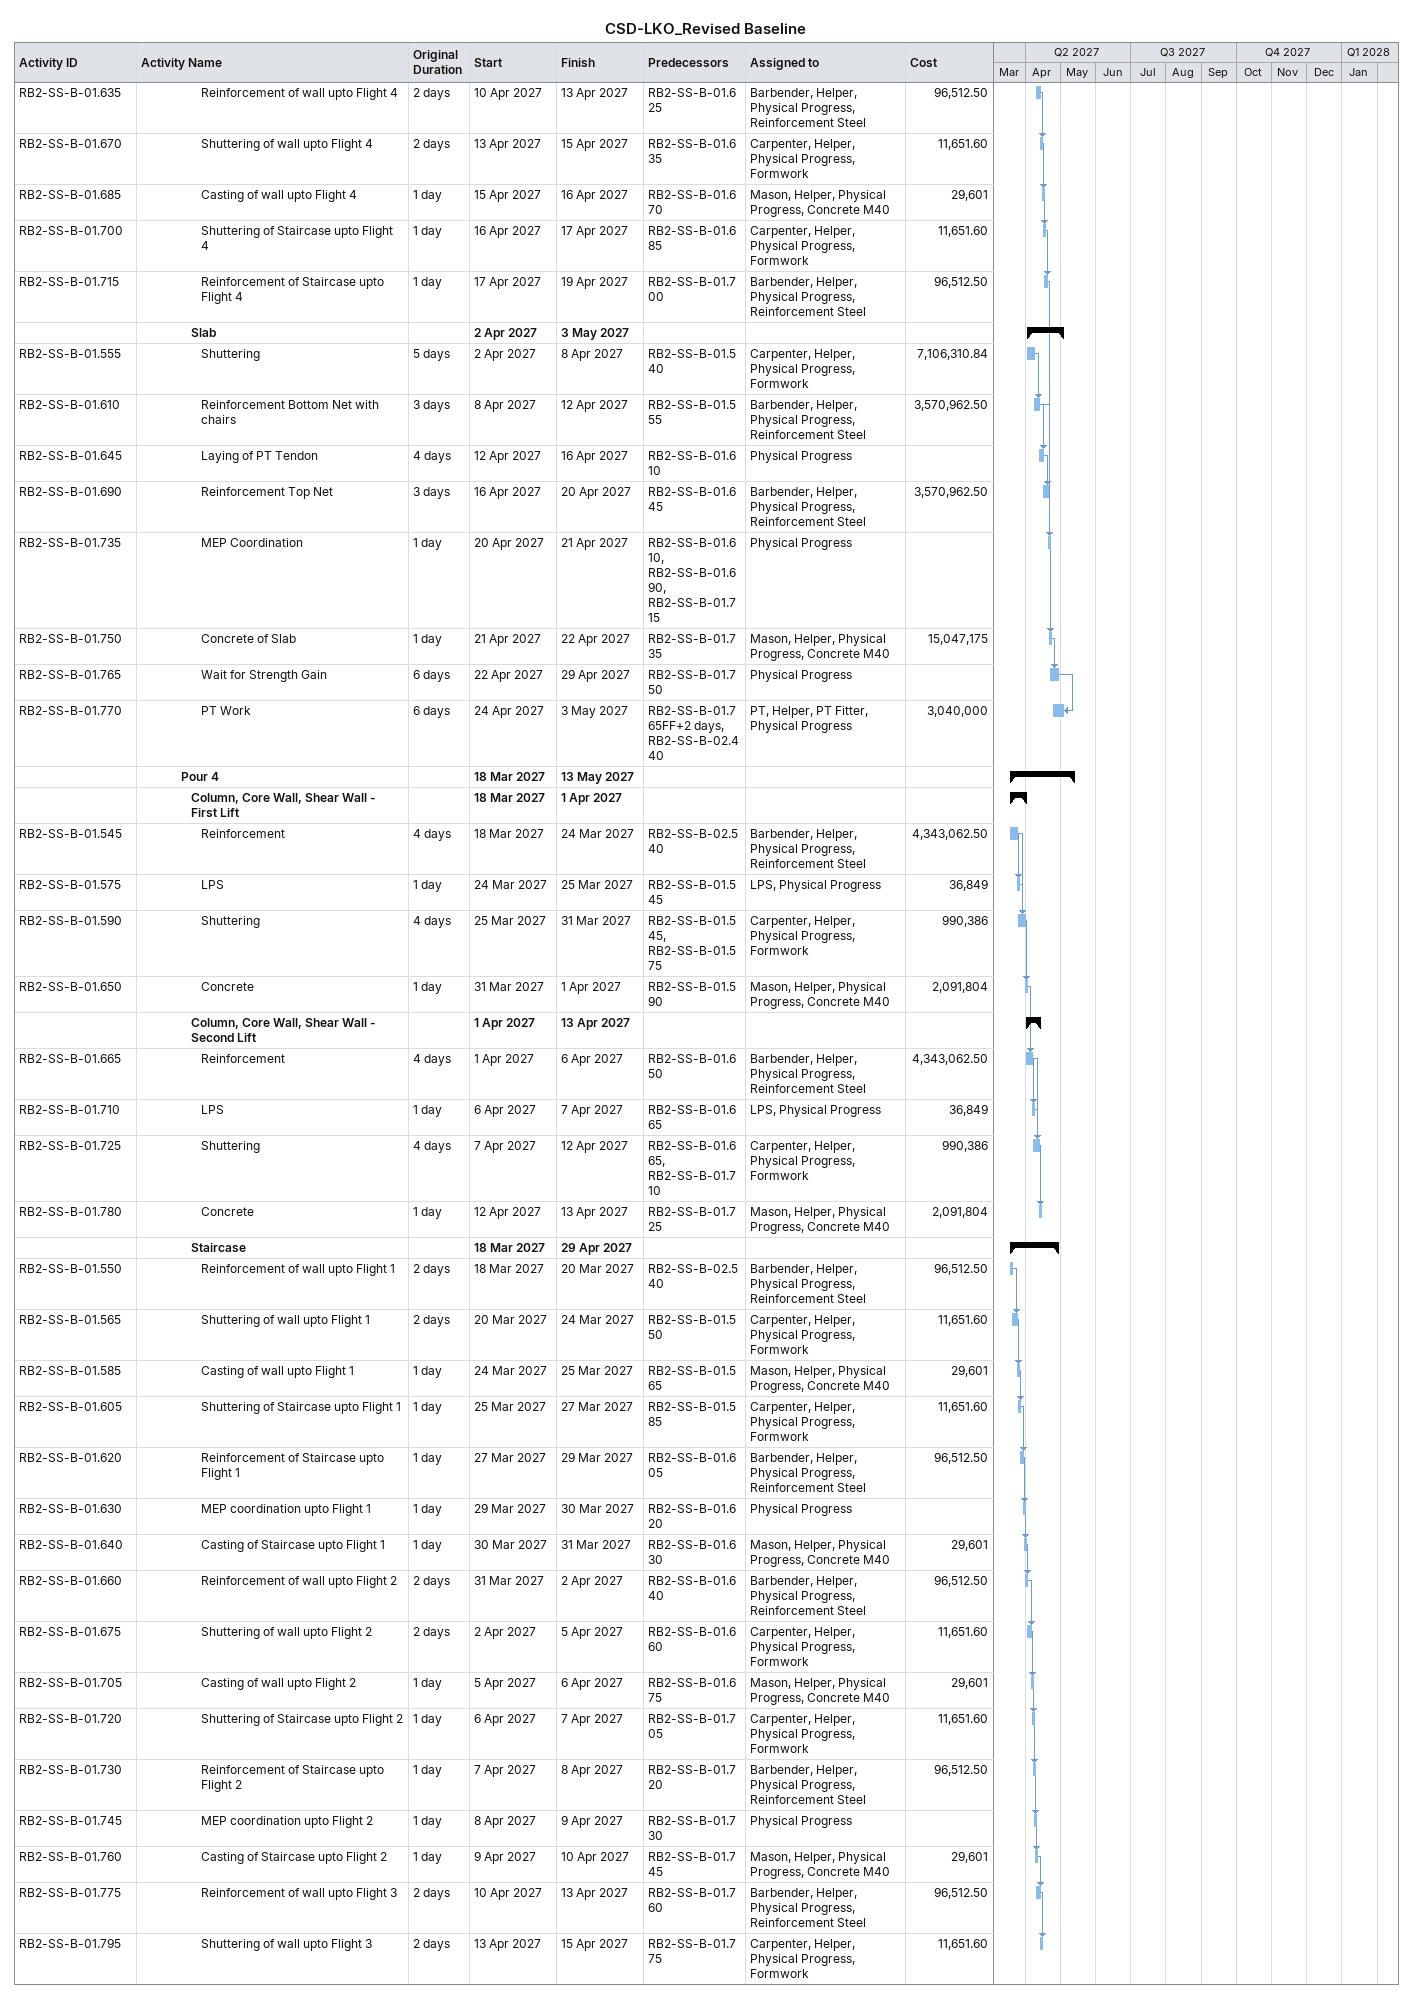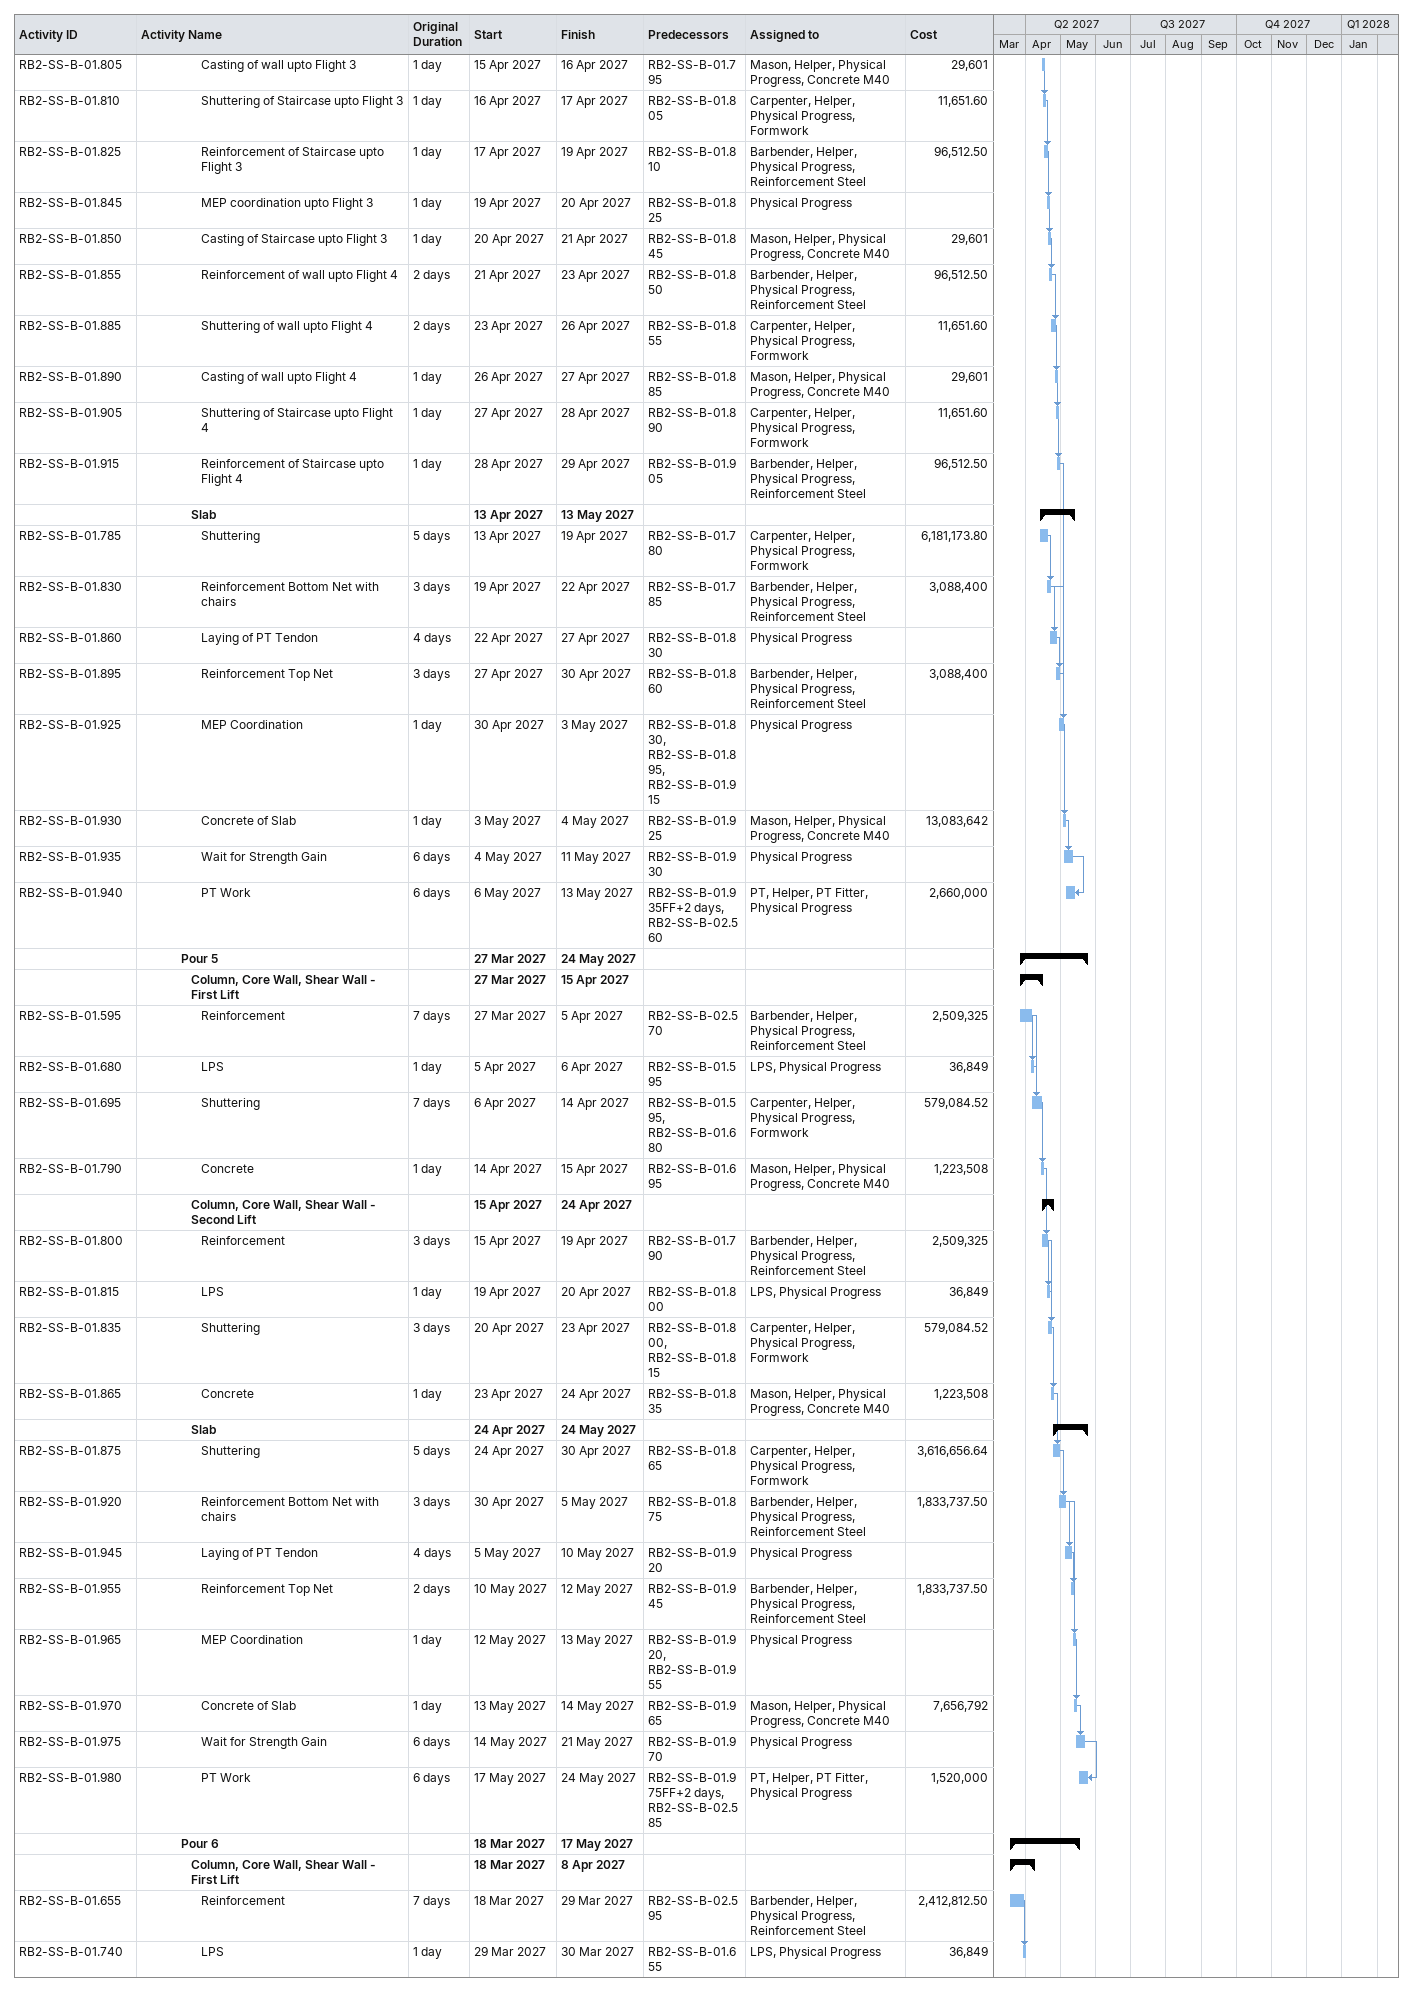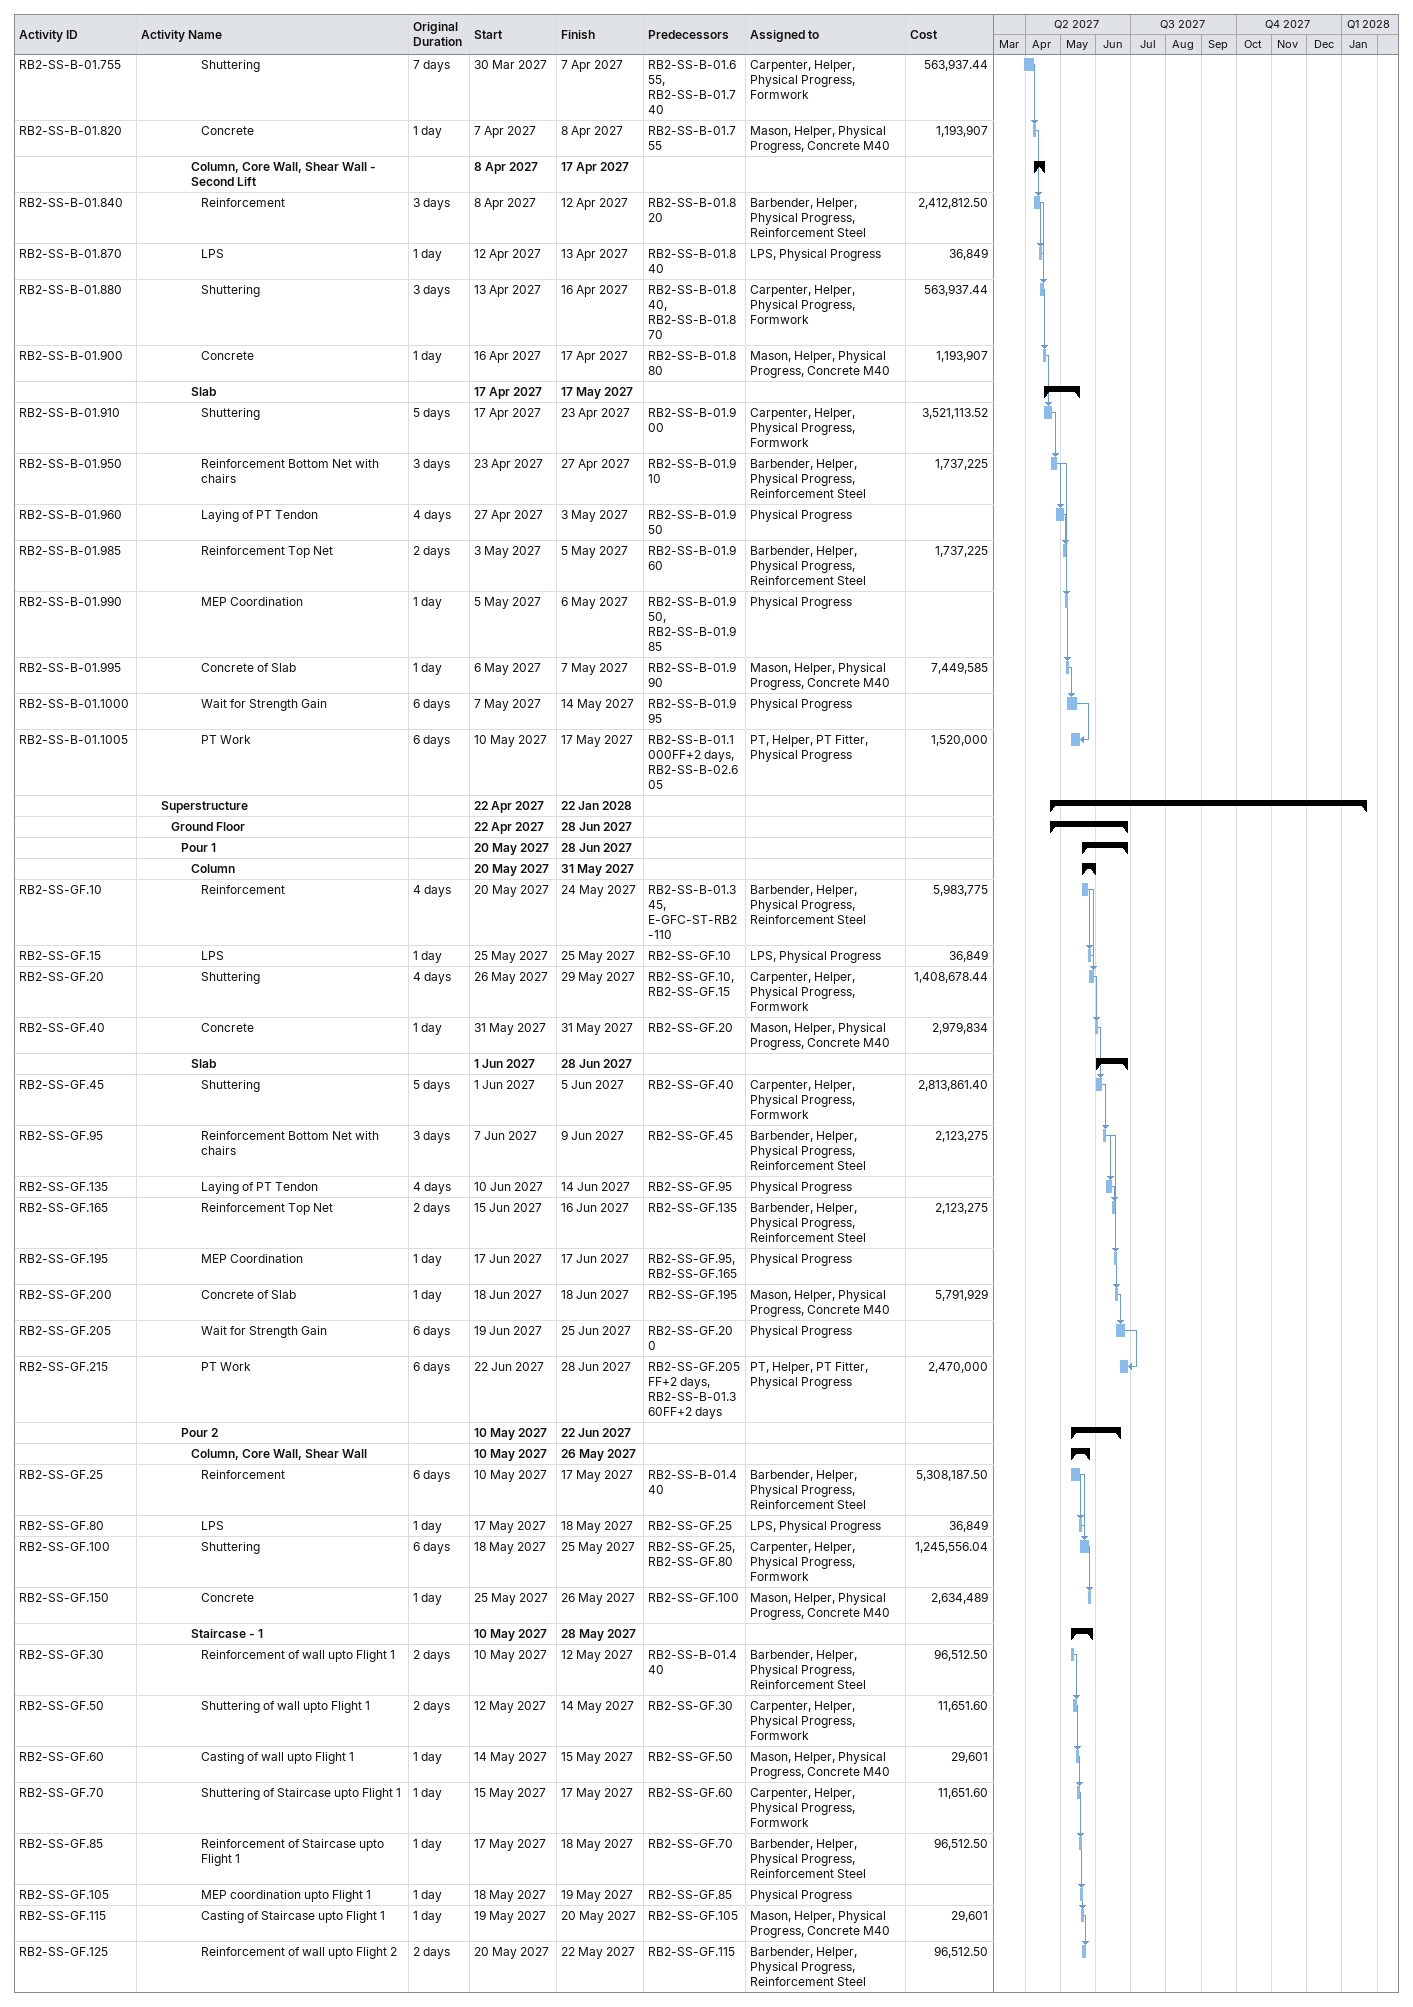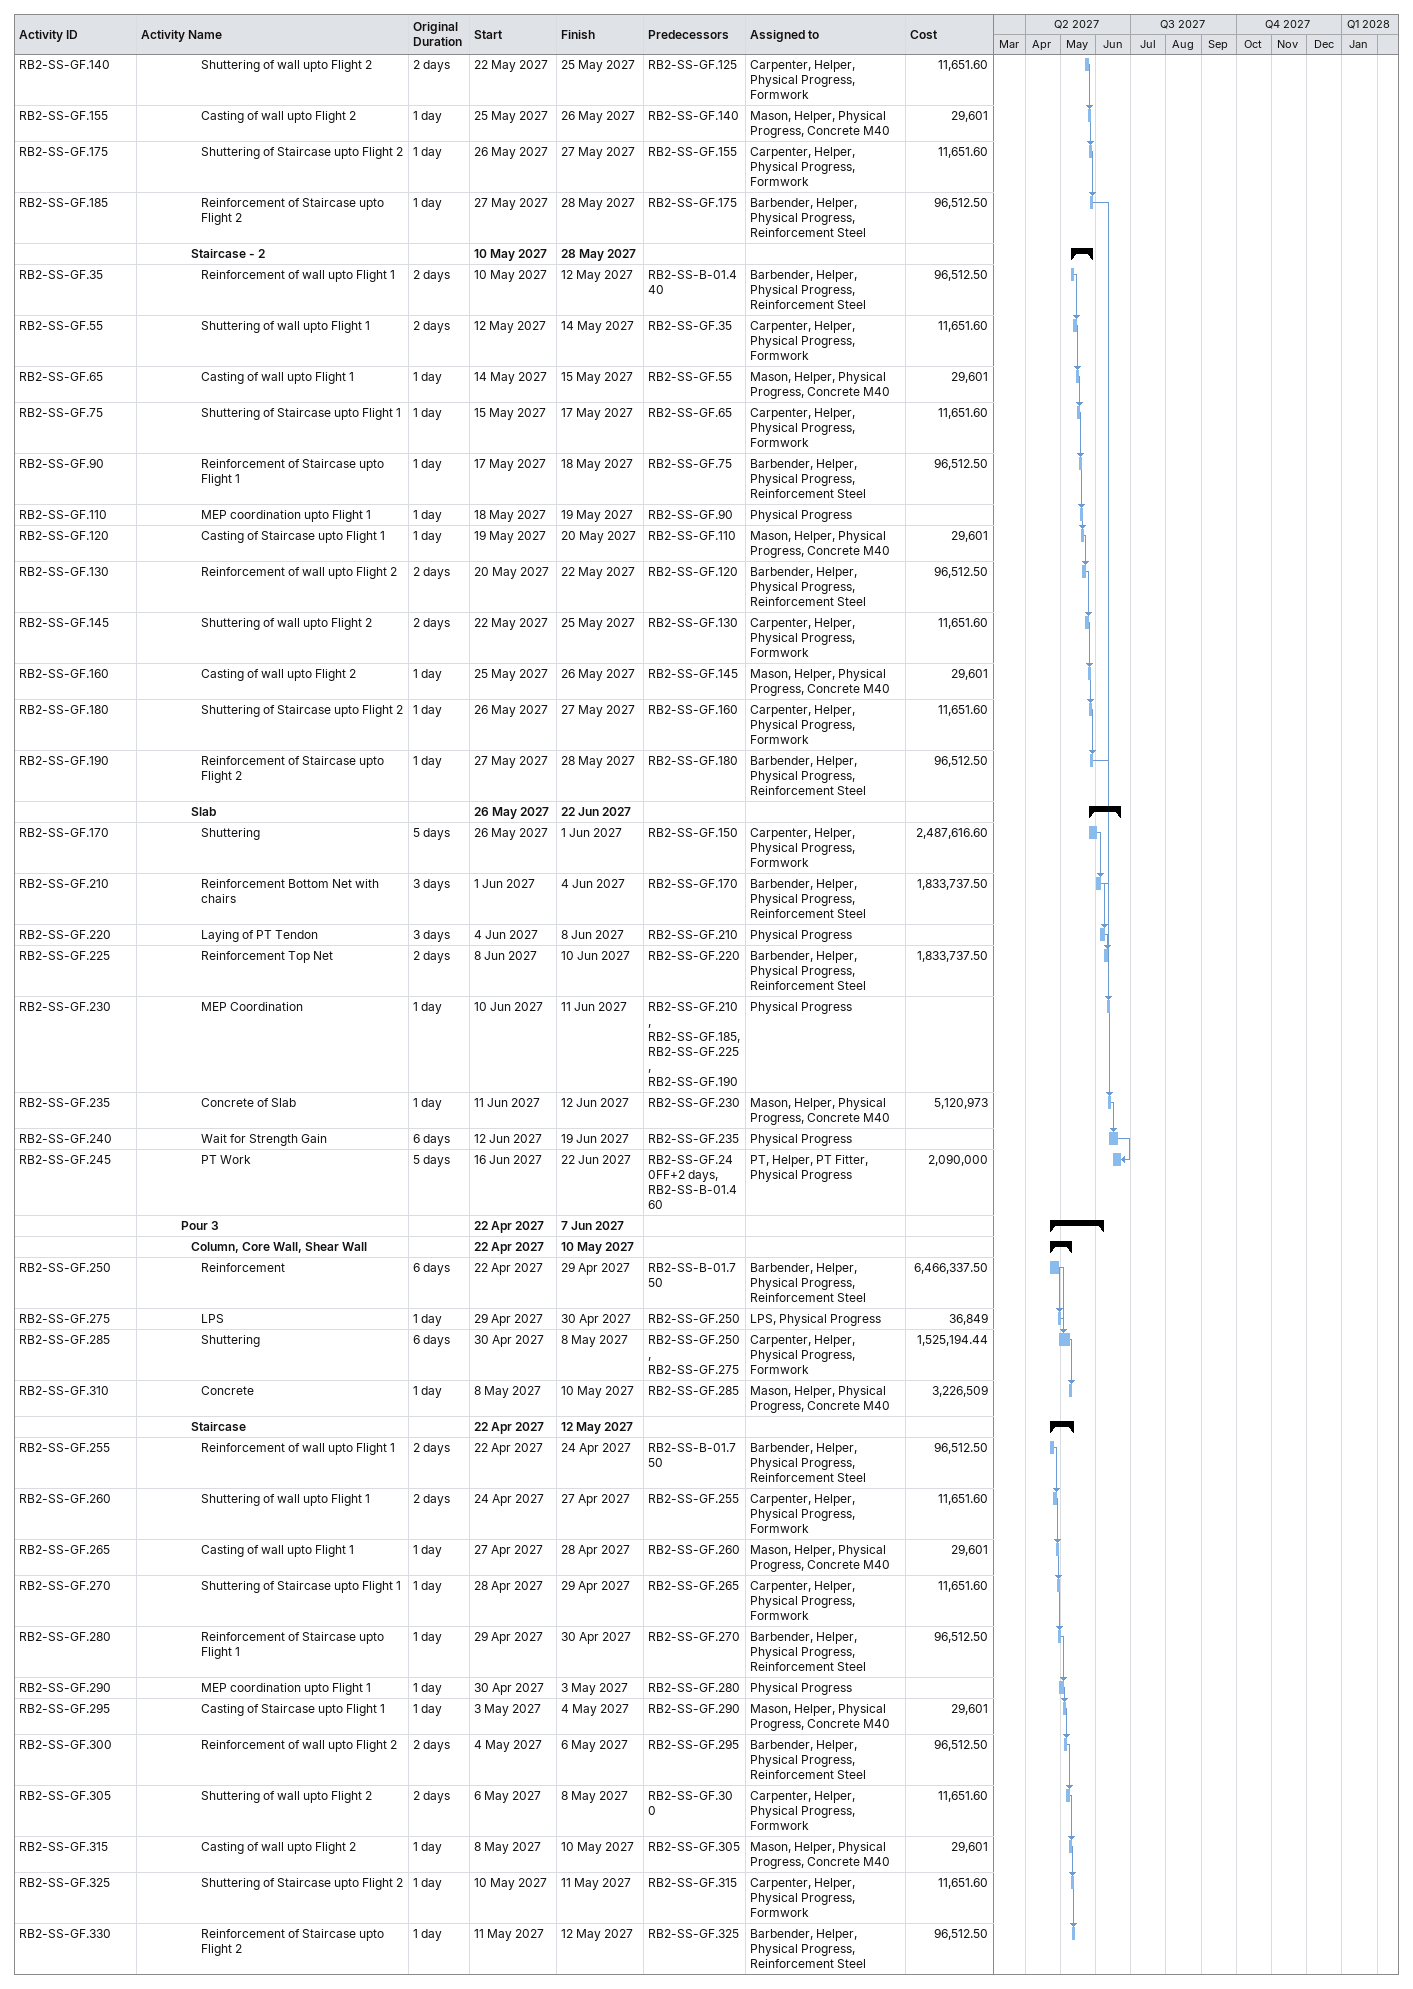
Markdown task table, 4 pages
CSD-LKO_Revised Baseline

| ID | Level | Task | Original duration | Start | Finish | Predecessors | Resources | Cost |
|---|---|---|---|---|---|---|---|---|
| RB2-SS-B-01.635 | 7 | Reinforcement of wall upto Flight 4 | 2d | 2027-04-10 | 2027-04-13 | RB2-SS-B-01.625 | Barbender, Helper, Physical Progress, Reinforcement Steel | 96512.50 |
| RB2-SS-B-01.670 | 7 | Shuttering of wall upto Flight 4 | 2d | 2027-04-13 | 2027-04-15 | RB2-SS-B-01.635 | Carpenter, Helper, Physical Progress, Formwork | 11651.60 |
| RB2-SS-B-01.685 | 7 | Casting of wall upto Flight 4 | 1d | 2027-04-15 | 2027-04-16 | RB2-SS-B-01.670 | Mason, Helper, Physical Progress, Concrete M40 | 29601 |
| RB2-SS-B-01.700 | 7 | Shuttering of Staircase upto Flight 4 | 1d | 2027-04-16 | 2027-04-17 | RB2-SS-B-01.685 | Carpenter, Helper, Physical Progress, Formwork | 11651.60 |
| RB2-SS-B-01.715 | 7 | Reinforcement of Staircase upto Flight 4 | 1d | 2027-04-17 | 2027-04-19 | RB2-SS-B-01.700 | Barbender, Helper, Physical Progress, Reinforcement Steel | 96512.50 |
|  | 6 | **Slab** |  | 2027-04-02 | 2027-05-03 |  |  |  |
| RB2-SS-B-01.555 | 7 | Shuttering | 5d | 2027-04-02 | 2027-04-08 | RB2-SS-B-01.540 | Carpenter, Helper, Physical Progress, Formwork | 7106310.84 |
| RB2-SS-B-01.610 | 7 | Reinforcement Bottom Net with chairs | 3d | 2027-04-08 | 2027-04-12 | RB2-SS-B-01.555 | Barbender, Helper, Physical Progress, Reinforcement Steel | 3570962.50 |
| RB2-SS-B-01.645 | 7 | Laying of PT Tendon | 4d | 2027-04-12 | 2027-04-16 | RB2-SS-B-01.610 | Physical Progress |  |
| RB2-SS-B-01.690 | 7 | Reinforcement Top Net | 3d | 2027-04-16 | 2027-04-20 | RB2-SS-B-01.645 | Barbender, Helper, Physical Progress, Reinforcement Steel | 3570962.50 |
| RB2-SS-B-01.735 | 7 | MEP Coordination | 1d | 2027-04-20 | 2027-04-21 | RB2-SS-B-01.610, RB2-SS-B-01.690, RB2-SS-B-01.715 | Physical Progress |  |
| RB2-SS-B-01.750 | 7 | Concrete of Slab | 1d | 2027-04-21 | 2027-04-22 | RB2-SS-B-01.735 | Mason, Helper, Physical Progress, Concrete M40 | 15047175 |
| RB2-SS-B-01.765 | 7 | Wait for Strength Gain | 6d | 2027-04-22 | 2027-04-29 | RB2-SS-B-01.750 | Physical Progress |  |
| RB2-SS-B-01.770 | 7 | PT Work | 6d | 2027-04-24 | 2027-05-03 | RB2-SS-B-01.765FF+2d, RB2-SS-B-02.440 | PT, Helper, PT Fitter, Physical Progress | 3040000 |
|  | 5 | **Pour 4** |  | 2027-03-18 | 2027-05-13 |  |  |  |
|  | 6 | **Column, Core Wall, Shear Wall - First Lift** |  | 2027-03-18 | 2027-04-01 |  |  |  |
| RB2-SS-B-01.545 | 7 | Reinforcement | 4d | 2027-03-18 | 2027-03-24 | RB2-SS-B-02.540 | Barbender, Helper, Physical Progress, Reinforcement Steel | 4343062.50 |
| RB2-SS-B-01.575 | 7 | LPS | 1d | 2027-03-24 | 2027-03-25 | RB2-SS-B-01.545 | LPS, Physical Progress | 36849 |
| RB2-SS-B-01.590 | 7 | Shuttering | 4d | 2027-03-25 | 2027-03-31 | RB2-SS-B-01.545, RB2-SS-B-01.575 | Carpenter, Helper, Physical Progress, Formwork | 990386 |
| RB2-SS-B-01.650 | 7 | Concrete | 1d | 2027-03-31 | 2027-04-01 | RB2-SS-B-01.590 | Mason, Helper, Physical Progress, Concrete M40 | 2091804 |
|  | 6 | **Column, Core Wall, Shear Wall - Second Lift** |  | 2027-04-01 | 2027-04-13 |  |  |  |
| RB2-SS-B-01.665 | 7 | Reinforcement | 4d | 2027-04-01 | 2027-04-06 | RB2-SS-B-01.650 | Barbender, Helper, Physical Progress, Reinforcement Steel | 4343062.50 |
| RB2-SS-B-01.710 | 7 | LPS | 1d | 2027-04-06 | 2027-04-07 | RB2-SS-B-01.665 | LPS, Physical Progress | 36849 |
| RB2-SS-B-01.725 | 7 | Shuttering | 4d | 2027-04-07 | 2027-04-12 | RB2-SS-B-01.665, RB2-SS-B-01.710 | Carpenter, Helper, Physical Progress, Formwork | 990386 |
| RB2-SS-B-01.780 | 7 | Concrete | 1d | 2027-04-12 | 2027-04-13 | RB2-SS-B-01.725 | Mason, Helper, Physical Progress, Concrete M40 | 2091804 |
|  | 6 | **Staircase** |  | 2027-03-18 | 2027-04-29 |  |  |  |
| RB2-SS-B-01.550 | 7 | Reinforcement of wall upto Flight 1 | 2d | 2027-03-18 | 2027-03-20 | RB2-SS-B-02.540 | Barbender, Helper, Physical Progress, Reinforcement Steel | 96512.50 |
| RB2-SS-B-01.565 | 7 | Shuttering of wall upto Flight 1 | 2d | 2027-03-20 | 2027-03-24 | RB2-SS-B-01.550 | Carpenter, Helper, Physical Progress, Formwork | 11651.60 |
| RB2-SS-B-01.585 | 7 | Casting of wall upto Flight 1 | 1d | 2027-03-24 | 2027-03-25 | RB2-SS-B-01.565 | Mason, Helper, Physical Progress, Concrete M40 | 29601 |
| RB2-SS-B-01.605 | 7 | Shuttering of Staircase upto Flight 1 | 1d | 2027-03-25 | 2027-03-27 | RB2-SS-B-01.585 | Carpenter, Helper, Physical Progress, Formwork | 11651.60 |
| RB2-SS-B-01.620 | 7 | Reinforcement of Staircase upto Flight 1 | 1d | 2027-03-27 | 2027-03-29 | RB2-SS-B-01.605 | Barbender, Helper, Physical Progress, Reinforcement Steel | 96512.50 |
| RB2-SS-B-01.630 | 7 | MEP coordination upto Flight 1 | 1d | 2027-03-29 | 2027-03-30 | RB2-SS-B-01.620 | Physical Progress |  |
| RB2-SS-B-01.640 | 7 | Casting of Staircase upto Flight 1 | 1d | 2027-03-30 | 2027-03-31 | RB2-SS-B-01.630 | Mason, Helper, Physical Progress, Concrete M40 | 29601 |
| RB2-SS-B-01.660 | 7 | Reinforcement of wall upto Flight 2 | 2d | 2027-03-31 | 2027-04-02 | RB2-SS-B-01.640 | Barbender, Helper, Physical Progress, Reinforcement Steel | 96512.50 |
| RB2-SS-B-01.675 | 7 | Shuttering of wall upto Flight 2 | 2d | 2027-04-02 | 2027-04-05 | RB2-SS-B-01.660 | Carpenter, Helper, Physical Progress, Formwork | 11651.60 |
| RB2-SS-B-01.705 | 7 | Casting of wall upto Flight 2 | 1d | 2027-04-05 | 2027-04-06 | RB2-SS-B-01.675 | Mason, Helper, Physical Progress, Concrete M40 | 29601 |
| RB2-SS-B-01.720 | 7 | Shuttering of Staircase upto Flight 2 | 1d | 2027-04-06 | 2027-04-07 | RB2-SS-B-01.705 | Carpenter, Helper, Physical Progress, Formwork | 11651.60 |
| RB2-SS-B-01.730 | 7 | Reinforcement of Staircase upto Flight 2 | 1d | 2027-04-07 | 2027-04-08 | RB2-SS-B-01.720 | Barbender, Helper, Physical Progress, Reinforcement Steel | 96512.50 |
| RB2-SS-B-01.745 | 7 | MEP coordination upto Flight 2 | 1d | 2027-04-08 | 2027-04-09 | RB2-SS-B-01.730 | Physical Progress |  |
| RB2-SS-B-01.760 | 7 | Casting of Staircase upto Flight 2 | 1d | 2027-04-09 | 2027-04-10 | RB2-SS-B-01.745 | Mason, Helper, Physical Progress, Concrete M40 | 29601 |
| RB2-SS-B-01.775 | 7 | Reinforcement of wall upto Flight 3 | 2d | 2027-04-10 | 2027-04-13 | RB2-SS-B-01.760 | Barbender, Helper, Physical Progress, Reinforcement Steel | 96512.50 |
| RB2-SS-B-01.795 | 7 | Shuttering of wall upto Flight 3 | 2d | 2027-04-13 | 2027-04-15 | RB2-SS-B-01.775 | Carpenter, Helper, Physical Progress, Formwork | 11651.60 |
| RB2-SS-B-01.805 | 7 | Casting of wall upto Flight 3 | 1d | 2027-04-15 | 2027-04-16 | RB2-SS-B-01.795 | Mason, Helper, Physical Progress, Concrete M40 | 29601 |
| RB2-SS-B-01.810 | 7 | Shuttering of Staircase upto Flight 3 | 1d | 2027-04-16 | 2027-04-17 | RB2-SS-B-01.805 | Carpenter, Helper, Physical Progress, Formwork | 11651.60 |
| RB2-SS-B-01.825 | 7 | Reinforcement of Staircase upto Flight 3 | 1d | 2027-04-17 | 2027-04-19 | RB2-SS-B-01.810 | Barbender, Helper, Physical Progress, Reinforcement Steel | 96512.50 |
| RB2-SS-B-01.845 | 7 | MEP coordination upto Flight 3 | 1d | 2027-04-19 | 2027-04-20 | RB2-SS-B-01.825 | Physical Progress |  |
| RB2-SS-B-01.850 | 7 | Casting of Staircase upto Flight 3 | 1d | 2027-04-20 | 2027-04-21 | RB2-SS-B-01.845 | Mason, Helper, Physical Progress, Concrete M40 | 29601 |
| RB2-SS-B-01.855 | 7 | Reinforcement of wall upto Flight 4 | 2d | 2027-04-21 | 2027-04-23 | RB2-SS-B-01.850 | Barbender, Helper, Physical Progress, Reinforcement Steel | 96512.50 |
| RB2-SS-B-01.885 | 7 | Shuttering of wall upto Flight 4 | 2d | 2027-04-23 | 2027-04-26 | RB2-SS-B-01.855 | Carpenter, Helper, Physical Progress, Formwork | 11651.60 |
| RB2-SS-B-01.890 | 7 | Casting of wall upto Flight 4 | 1d | 2027-04-26 | 2027-04-27 | RB2-SS-B-01.885 | Mason, Helper, Physical Progress, Concrete M40 | 29601 |
| RB2-SS-B-01.905 | 7 | Shuttering of Staircase upto Flight 4 | 1d | 2027-04-27 | 2027-04-28 | RB2-SS-B-01.890 | Carpenter, Helper, Physical Progress, Formwork | 11651.60 |
| RB2-SS-B-01.915 | 7 | Reinforcement of Staircase upto Flight 4 | 1d | 2027-04-28 | 2027-04-29 | RB2-SS-B-01.905 | Barbender, Helper, Physical Progress, Reinforcement Steel | 96512.50 |
|  | 6 | **Slab** |  | 2027-04-13 | 2027-05-13 |  |  |  |
| RB2-SS-B-01.785 | 7 | Shuttering | 5d | 2027-04-13 | 2027-04-19 | RB2-SS-B-01.780 | Carpenter, Helper, Physical Progress, Formwork | 6181173.80 |
| RB2-SS-B-01.830 | 7 | Reinforcement Bottom Net with chairs | 3d | 2027-04-19 | 2027-04-22 | RB2-SS-B-01.785 | Barbender, Helper, Physical Progress, Reinforcement Steel | 3088400 |
| RB2-SS-B-01.860 | 7 | Laying of PT Tendon | 4d | 2027-04-22 | 2027-04-27 | RB2-SS-B-01.830 | Physical Progress |  |
| RB2-SS-B-01.895 | 7 | Reinforcement Top Net | 3d | 2027-04-27 | 2027-04-30 | RB2-SS-B-01.860 | Barbender, Helper, Physical Progress, Reinforcement Steel | 3088400 |
| RB2-SS-B-01.925 | 7 | MEP Coordination | 1d | 2027-04-30 | 2027-05-03 | RB2-SS-B-01.830, RB2-SS-B-01.895, RB2-SS-B-01.915 | Physical Progress |  |
| RB2-SS-B-01.930 | 7 | Concrete of Slab | 1d | 2027-05-03 | 2027-05-04 | RB2-SS-B-01.925 | Mason, Helper, Physical Progress, Concrete M40 | 13083642 |
| RB2-SS-B-01.935 | 7 | Wait for Strength Gain | 6d | 2027-05-04 | 2027-05-11 | RB2-SS-B-01.930 | Physical Progress |  |
| RB2-SS-B-01.940 | 7 | PT Work | 6d | 2027-05-06 | 2027-05-13 | RB2-SS-B-01.935FF+2d, RB2-SS-B-02.560 | PT, Helper, PT Fitter, Physical Progress | 2660000 |
|  | 5 | **Pour 5** |  | 2027-03-27 | 2027-05-24 |  |  |  |
|  | 6 | **Column, Core Wall, Shear Wall - First Lift** |  | 2027-03-27 | 2027-04-15 |  |  |  |
| RB2-SS-B-01.595 | 7 | Reinforcement | 7d | 2027-03-27 | 2027-04-05 | RB2-SS-B-02.570 | Barbender, Helper, Physical Progress, Reinforcement Steel | 2509325 |
| RB2-SS-B-01.680 | 7 | LPS | 1d | 2027-04-05 | 2027-04-06 | RB2-SS-B-01.595 | LPS, Physical Progress | 36849 |
| RB2-SS-B-01.695 | 7 | Shuttering | 7d | 2027-04-06 | 2027-04-14 | RB2-SS-B-01.595, RB2-SS-B-01.680 | Carpenter, Helper, Physical Progress, Formwork | 579084.52 |
| RB2-SS-B-01.790 | 7 | Concrete | 1d | 2027-04-14 | 2027-04-15 | RB2-SS-B-01.695 | Mason, Helper, Physical Progress, Concrete M40 | 1223508 |
|  | 6 | **Column, Core Wall, Shear Wall - Second Lift** |  | 2027-04-15 | 2027-04-24 |  |  |  |
| RB2-SS-B-01.800 | 7 | Reinforcement | 3d | 2027-04-15 | 2027-04-19 | RB2-SS-B-01.790 | Barbender, Helper, Physical Progress, Reinforcement Steel | 2509325 |
| RB2-SS-B-01.815 | 7 | LPS | 1d | 2027-04-19 | 2027-04-20 | RB2-SS-B-01.800 | LPS, Physical Progress | 36849 |
| RB2-SS-B-01.835 | 7 | Shuttering | 3d | 2027-04-20 | 2027-04-23 | RB2-SS-B-01.800, RB2-SS-B-01.815 | Carpenter, Helper, Physical Progress, Formwork | 579084.52 |
| RB2-SS-B-01.865 | 7 | Concrete | 1d | 2027-04-23 | 2027-04-24 | RB2-SS-B-01.835 | Mason, Helper, Physical Progress, Concrete M40 | 1223508 |
|  | 6 | **Slab** |  | 2027-04-24 | 2027-05-24 |  |  |  |
| RB2-SS-B-01.875 | 7 | Shuttering | 5d | 2027-04-24 | 2027-04-30 | RB2-SS-B-01.865 | Carpenter, Helper, Physical Progress, Formwork | 3616656.64 |
| RB2-SS-B-01.920 | 7 | Reinforcement Bottom Net with chairs | 3d | 2027-04-30 | 2027-05-05 | RB2-SS-B-01.875 | Barbender, Helper, Physical Progress, Reinforcement Steel | 1833737.50 |
| RB2-SS-B-01.945 | 7 | Laying of PT Tendon | 4d | 2027-05-05 | 2027-05-10 | RB2-SS-B-01.920 | Physical Progress |  |
| RB2-SS-B-01.955 | 7 | Reinforcement Top Net | 2d | 2027-05-10 | 2027-05-12 | RB2-SS-B-01.945 | Barbender, Helper, Physical Progress, Reinforcement Steel | 1833737.50 |
| RB2-SS-B-01.965 | 7 | MEP Coordination | 1d | 2027-05-12 | 2027-05-13 | RB2-SS-B-01.920, RB2-SS-B-01.955 | Physical Progress |  |
| RB2-SS-B-01.970 | 7 | Concrete of Slab | 1d | 2027-05-13 | 2027-05-14 | RB2-SS-B-01.965 | Mason, Helper, Physical Progress, Concrete M40 | 7656792 |
| RB2-SS-B-01.975 | 7 | Wait for Strength Gain | 6d | 2027-05-14 | 2027-05-21 | RB2-SS-B-01.970 | Physical Progress |  |
| RB2-SS-B-01.980 | 7 | PT Work | 6d | 2027-05-17 | 2027-05-24 | RB2-SS-B-01.975FF+2d, RB2-SS-B-02.585 | PT, Helper, PT Fitter, Physical Progress | 1520000 |
|  | 5 | **Pour 6** |  | 2027-03-18 | 2027-05-17 |  |  |  |
|  | 6 | **Column, Core Wall, Shear Wall - First Lift** |  | 2027-03-18 | 2027-04-08 |  |  |  |
| RB2-SS-B-01.655 | 7 | Reinforcement | 7d | 2027-03-18 | 2027-03-29 | RB2-SS-B-02.595 | Barbender, Helper, Physical Progress, Reinforcement Steel | 2412812.50 |
| RB2-SS-B-01.740 | 7 | LPS | 1d | 2027-03-29 | 2027-03-30 | RB2-SS-B-01.655 | LPS, Physical Progress | 36849 |
| RB2-SS-B-01.755 | 7 | Shuttering | 7d | 2027-03-30 | 2027-04-07 | RB2-SS-B-01.655, RB2-SS-B-01.740 | Carpenter, Helper, Physical Progress, Formwork | 563937.44 |
| RB2-SS-B-01.820 | 7 | Concrete | 1d | 2027-04-07 | 2027-04-08 | RB2-SS-B-01.755 | Mason, Helper, Physical Progress, Concrete M40 | 1193907 |
|  | 6 | **Column, Core Wall, Shear Wall - Second Lift** |  | 2027-04-08 | 2027-04-17 |  |  |  |
| RB2-SS-B-01.840 | 7 | Reinforcement | 3d | 2027-04-08 | 2027-04-12 | RB2-SS-B-01.820 | Barbender, Helper, Physical Progress, Reinforcement Steel | 2412812.50 |
| RB2-SS-B-01.870 | 7 | LPS | 1d | 2027-04-12 | 2027-04-13 | RB2-SS-B-01.840 | LPS, Physical Progress | 36849 |
| RB2-SS-B-01.880 | 7 | Shuttering | 3d | 2027-04-13 | 2027-04-16 | RB2-SS-B-01.840, RB2-SS-B-01.870 | Carpenter, Helper, Physical Progress, Formwork | 563937.44 |
| RB2-SS-B-01.900 | 7 | Concrete | 1d | 2027-04-16 | 2027-04-17 | RB2-SS-B-01.880 | Mason, Helper, Physical Progress, Concrete M40 | 1193907 |
|  | 6 | **Slab** |  | 2027-04-17 | 2027-05-17 |  |  |  |
| RB2-SS-B-01.910 | 7 | Shuttering | 5d | 2027-04-17 | 2027-04-23 | RB2-SS-B-01.900 | Carpenter, Helper, Physical Progress, Formwork | 3521113.52 |
| RB2-SS-B-01.950 | 7 | Reinforcement Bottom Net with chairs | 3d | 2027-04-23 | 2027-04-27 | RB2-SS-B-01.910 | Barbender, Helper, Physical Progress, Reinforcement Steel | 1737225 |
| RB2-SS-B-01.960 | 7 | Laying of PT Tendon | 4d | 2027-04-27 | 2027-05-03 | RB2-SS-B-01.950 | Physical Progress |  |
| RB2-SS-B-01.985 | 7 | Reinforcement Top Net | 2d | 2027-05-03 | 2027-05-05 | RB2-SS-B-01.960 | Barbender, Helper, Physical Progress, Reinforcement Steel | 1737225 |
| RB2-SS-B-01.990 | 7 | MEP Coordination | 1d | 2027-05-05 | 2027-05-06 | RB2-SS-B-01.950, RB2-SS-B-01.985 | Physical Progress |  |
| RB2-SS-B-01.995 | 7 | Concrete of Slab | 1d | 2027-05-06 | 2027-05-07 | RB2-SS-B-01.990 | Mason, Helper, Physical Progress, Concrete M40 | 7449585 |
| RB2-SS-B-01.1000 | 7 | Wait for Strength Gain | 6d | 2027-05-07 | 2027-05-14 | RB2-SS-B-01.995 | Physical Progress |  |
| RB2-SS-B-01.1005 | 7 | PT Work | 6d | 2027-05-10 | 2027-05-17 | RB2-SS-B-01.1000FF+2d, RB2-SS-B-02.605 | PT, Helper, PT Fitter, Physical Progress | 1520000 |
|  | 3 | **Superstructure** |  | 2027-04-22 | 2028-01-22 |  |  |  |
|  | 4 | **Ground Floor** |  | 2027-04-22 | 2027-06-28 |  |  |  |
|  | 5 | **Pour 1** |  | 2027-05-20 | 2027-06-28 |  |  |  |
|  | 6 | **Column** |  | 2027-05-20 | 2027-05-31 |  |  |  |
| RB2-SS-GF.10 | 7 | Reinforcement | 4d | 2027-05-20 | 2027-05-24 | RB2-SS-B-01.345, E-GFC-ST-RB2-110 | Barbender, Helper, Physical Progress, Reinforcement Steel | 5983775 |
| RB2-SS-GF.15 | 7 | LPS | 1d | 2027-05-25 | 2027-05-25 | RB2-SS-GF.10 | LPS, Physical Progress | 36849 |
| RB2-SS-GF.20 | 7 | Shuttering | 4d | 2027-05-26 | 2027-05-29 | RB2-SS-GF.10, RB2-SS-GF.15 | Carpenter, Helper, Physical Progress, Formwork | 1408678.44 |
| RB2-SS-GF.40 | 7 | Concrete | 1d | 2027-05-31 | 2027-05-31 | RB2-SS-GF.20 | Mason, Helper, Physical Progress, Concrete M40 | 2979834 |
|  | 6 | **Slab** |  | 2027-06-01 | 2027-06-28 |  |  |  |
| RB2-SS-GF.45 | 7 | Shuttering | 5d | 2027-06-01 | 2027-06-05 | RB2-SS-GF.40 | Carpenter, Helper, Physical Progress, Formwork | 2813861.40 |
| RB2-SS-GF.95 | 7 | Reinforcement Bottom Net with chairs | 3d | 2027-06-07 | 2027-06-09 | RB2-SS-GF.45 | Barbender, Helper, Physical Progress, Reinforcement Steel | 2123275 |
| RB2-SS-GF.135 | 7 | Laying of PT Tendon | 4d | 2027-06-10 | 2027-06-14 | RB2-SS-GF.95 | Physical Progress |  |
| RB2-SS-GF.165 | 7 | Reinforcement Top Net | 2d | 2027-06-15 | 2027-06-16 | RB2-SS-GF.135 | Barbender, Helper, Physical Progress, Reinforcement Steel | 2123275 |
| RB2-SS-GF.195 | 7 | MEP Coordination | 1d | 2027-06-17 | 2027-06-17 | RB2-SS-GF.95, RB2-SS-GF.165 | Physical Progress |  |
| RB2-SS-GF.200 | 7 | Concrete of Slab | 1d | 2027-06-18 | 2027-06-18 | RB2-SS-GF.195 | Mason, Helper, Physical Progress, Concrete M40 | 5791929 |
| RB2-SS-GF.205 | 7 | Wait for Strength Gain | 6d | 2027-06-19 | 2027-06-25 | RB2-SS-GF.200 | Physical Progress |  |
| RB2-SS-GF.215 | 7 | PT Work | 6d | 2027-06-22 | 2027-06-28 | RB2-SS-GF.205FF+2d, RB2-SS-B-01.360FF+2d | PT, Helper, PT Fitter, Physical Progress | 2470000 |
|  | 5 | **Pour 2** |  | 2027-05-10 | 2027-06-22 |  |  |  |
|  | 6 | **Column, Core Wall, Shear Wall** |  | 2027-05-10 | 2027-05-26 |  |  |  |
| RB2-SS-GF.25 | 7 | Reinforcement | 6d | 2027-05-10 | 2027-05-17 | RB2-SS-B-01.440 | Barbender, Helper, Physical Progress, Reinforcement Steel | 5308187.50 |
| RB2-SS-GF.80 | 7 | LPS | 1d | 2027-05-17 | 2027-05-18 | RB2-SS-GF.25 | LPS, Physical Progress | 36849 |
| RB2-SS-GF.100 | 7 | Shuttering | 6d | 2027-05-18 | 2027-05-25 | RB2-SS-GF.25, RB2-SS-GF.80 | Carpenter, Helper, Physical Progress, Formwork | 1245556.04 |
| RB2-SS-GF.150 | 7 | Concrete | 1d | 2027-05-25 | 2027-05-26 | RB2-SS-GF.100 | Mason, Helper, Physical Progress, Concrete M40 | 2634489 |
|  | 6 | **Staircase - 1** |  | 2027-05-10 | 2027-05-28 |  |  |  |
| RB2-SS-GF.30 | 7 | Reinforcement of wall upto Flight 1 | 2d | 2027-05-10 | 2027-05-12 | RB2-SS-B-01.440 | Barbender, Helper, Physical Progress, Reinforcement Steel | 96512.50 |
| RB2-SS-GF.50 | 7 | Shuttering of wall upto Flight 1 | 2d | 2027-05-12 | 2027-05-14 | RB2-SS-GF.30 | Carpenter, Helper, Physical Progress, Formwork | 11651.60 |
| RB2-SS-GF.60 | 7 | Casting of wall upto Flight 1 | 1d | 2027-05-14 | 2027-05-15 | RB2-SS-GF.50 | Mason, Helper, Physical Progress, Concrete M40 | 29601 |
| RB2-SS-GF.70 | 7 | Shuttering of Staircase upto Flight 1 | 1d | 2027-05-15 | 2027-05-17 | RB2-SS-GF.60 | Carpenter, Helper, Physical Progress, Formwork | 11651.60 |
| RB2-SS-GF.85 | 7 | Reinforcement of Staircase upto Flight 1 | 1d | 2027-05-17 | 2027-05-18 | RB2-SS-GF.70 | Barbender, Helper, Physical Progress, Reinforcement Steel | 96512.50 |
| RB2-SS-GF.105 | 7 | MEP coordination upto Flight 1 | 1d | 2027-05-18 | 2027-05-19 | RB2-SS-GF.85 | Physical Progress |  |
| RB2-SS-GF.115 | 7 | Casting of Staircase upto Flight 1 | 1d | 2027-05-19 | 2027-05-20 | RB2-SS-GF.105 | Mason, Helper, Physical Progress, Concrete M40 | 29601 |
| RB2-SS-GF.125 | 7 | Reinforcement of wall upto Flight 2 | 2d | 2027-05-20 | 2027-05-22 | RB2-SS-GF.115 | Barbender, Helper, Physical Progress, Reinforcement Steel | 96512.50 |
| RB2-SS-GF.140 | 7 | Shuttering of wall upto Flight 2 | 2d | 2027-05-22 | 2027-05-25 | RB2-SS-GF.125 | Carpenter, Helper, Physical Progress, Formwork | 11651.60 |
| RB2-SS-GF.155 | 7 | Casting of wall upto Flight 2 | 1d | 2027-05-25 | 2027-05-26 | RB2-SS-GF.140 | Mason, Helper, Physical Progress, Concrete M40 | 29601 |
| RB2-SS-GF.175 | 7 | Shuttering of Staircase upto Flight 2 | 1d | 2027-05-26 | 2027-05-27 | RB2-SS-GF.155 | Carpenter, Helper, Physical Progress, Formwork | 11651.60 |
| RB2-SS-GF.185 | 7 | Reinforcement of Staircase upto Flight 2 | 1d | 2027-05-27 | 2027-05-28 | RB2-SS-GF.175 | Barbender, Helper, Physical Progress, Reinforcement Steel | 96512.50 |
|  | 6 | **Staircase - 2** |  | 2027-05-10 | 2027-05-28 |  |  |  |
| RB2-SS-GF.35 | 7 | Reinforcement of wall upto Flight 1 | 2d | 2027-05-10 | 2027-05-12 | RB2-SS-B-01.440 | Barbender, Helper, Physical Progress, Reinforcement Steel | 96512.50 |
| RB2-SS-GF.55 | 7 | Shuttering of wall upto Flight 1 | 2d | 2027-05-12 | 2027-05-14 | RB2-SS-GF.35 | Carpenter, Helper, Physical Progress, Formwork | 11651.60 |
| RB2-SS-GF.65 | 7 | Casting of wall upto Flight 1 | 1d | 2027-05-14 | 2027-05-15 | RB2-SS-GF.55 | Mason, Helper, Physical Progress, Concrete M40 | 29601 |
| RB2-SS-GF.75 | 7 | Shuttering of Staircase upto Flight 1 | 1d | 2027-05-15 | 2027-05-17 | RB2-SS-GF.65 | Carpenter, Helper, Physical Progress, Formwork | 11651.60 |
| RB2-SS-GF.90 | 7 | Reinforcement of Staircase upto Flight 1 | 1d | 2027-05-17 | 2027-05-18 | RB2-SS-GF.75 | Barbender, Helper, Physical Progress, Reinforcement Steel | 96512.50 |
| RB2-SS-GF.110 | 7 | MEP coordination upto Flight 1 | 1d | 2027-05-18 | 2027-05-19 | RB2-SS-GF.90 | Physical Progress |  |
| RB2-SS-GF.120 | 7 | Casting of Staircase upto Flight 1 | 1d | 2027-05-19 | 2027-05-20 | RB2-SS-GF.110 | Mason, Helper, Physical Progress, Concrete M40 | 29601 |
| RB2-SS-GF.130 | 7 | Reinforcement of wall upto Flight 2 | 2d | 2027-05-20 | 2027-05-22 | RB2-SS-GF.120 | Barbender, Helper, Physical Progress, Reinforcement Steel | 96512.50 |
| RB2-SS-GF.145 | 7 | Shuttering of wall upto Flight 2 | 2d | 2027-05-22 | 2027-05-25 | RB2-SS-GF.130 | Carpenter, Helper, Physical Progress, Formwork | 11651.60 |
| RB2-SS-GF.160 | 7 | Casting of wall upto Flight 2 | 1d | 2027-05-25 | 2027-05-26 | RB2-SS-GF.145 | Mason, Helper, Physical Progress, Concrete M40 | 29601 |
| RB2-SS-GF.180 | 7 | Shuttering of Staircase upto Flight 2 | 1d | 2027-05-26 | 2027-05-27 | RB2-SS-GF.160 | Carpenter, Helper, Physical Progress, Formwork | 11651.60 |
| RB2-SS-GF.190 | 7 | Reinforcement of Staircase upto Flight 2 | 1d | 2027-05-27 | 2027-05-28 | RB2-SS-GF.180 | Barbender, Helper, Physical Progress, Reinforcement Steel | 96512.50 |
|  | 6 | **Slab** |  | 2027-05-26 | 2027-06-22 |  |  |  |
| RB2-SS-GF.170 | 7 | Shuttering | 5d | 2027-05-26 | 2027-06-01 | RB2-SS-GF.150 | Carpenter, Helper, Physical Progress, Formwork | 2487616.60 |
| RB2-SS-GF.210 | 7 | Reinforcement Bottom Net with chairs | 3d | 2027-06-01 | 2027-06-04 | RB2-SS-GF.170 | Barbender, Helper, Physical Progress, Reinforcement Steel | 1833737.50 |
| RB2-SS-GF.220 | 7 | Laying of PT Tendon | 3d | 2027-06-04 | 2027-06-08 | RB2-SS-GF.210 | Physical Progress |  |
| RB2-SS-GF.225 | 7 | Reinforcement Top Net | 2d | 2027-06-08 | 2027-06-10 | RB2-SS-GF.220 | Barbender, Helper, Physical Progress, Reinforcement Steel | 1833737.50 |
| RB2-SS-GF.230 | 7 | MEP Coordination | 1d | 2027-06-10 | 2027-06-11 | RB2-SS-GF.210, RB2-SS-GF.185, RB2-SS-GF.225, RB2-SS-GF.190 | Physical Progress |  |
| RB2-SS-GF.235 | 7 | Concrete of Slab | 1d | 2027-06-11 | 2027-06-12 | RB2-SS-GF.230 | Mason, Helper, Physical Progress, Concrete M40 | 5120973 |
| RB2-SS-GF.240 | 7 | Wait for Strength Gain | 6d | 2027-06-12 | 2027-06-19 | RB2-SS-GF.235 | Physical Progress |  |
| RB2-SS-GF.245 | 7 | PT Work | 5d | 2027-06-16 | 2027-06-22 | RB2-SS-GF.240FF+2d, RB2-SS-B-01.460 | PT, Helper, PT Fitter, Physical Progress | 2090000 |
|  | 5 | **Pour 3** |  | 2027-04-22 | 2027-06-07 |  |  |  |
|  | 6 | **Column, Core Wall, Shear Wall** |  | 2027-04-22 | 2027-05-10 |  |  |  |
| RB2-SS-GF.250 | 7 | Reinforcement | 6d | 2027-04-22 | 2027-04-29 | RB2-SS-B-01.750 | Barbender, Helper, Physical Progress, Reinforcement Steel | 6466337.50 |
| RB2-SS-GF.275 | 7 | LPS | 1d | 2027-04-29 | 2027-04-30 | RB2-SS-GF.250 | LPS, Physical Progress | 36849 |
| RB2-SS-GF.285 | 7 | Shuttering | 6d | 2027-04-30 | 2027-05-08 | RB2-SS-GF.250, RB2-SS-GF.275 | Carpenter, Helper, Physical Progress, Formwork | 1525194.44 |
| RB2-SS-GF.310 | 7 | Concrete | 1d | 2027-05-08 | 2027-05-10 | RB2-SS-GF.285 | Mason, Helper, Physical Progress, Concrete M40 | 3226509 |
|  | 6 | **Staircase** |  | 2027-04-22 | 2027-05-12 |  |  |  |
| RB2-SS-GF.255 | 7 | Reinforcement of wall upto Flight 1 | 2d | 2027-04-22 | 2027-04-24 | RB2-SS-B-01.750 | Barbender, Helper, Physical Progress, Reinforcement Steel | 96512.50 |
| RB2-SS-GF.260 | 7 | Shuttering of wall upto Flight 1 | 2d | 2027-04-24 | 2027-04-27 | RB2-SS-GF.255 | Carpenter, Helper, Physical Progress, Formwork | 11651.60 |
| RB2-SS-GF.265 | 7 | Casting of wall upto Flight 1 | 1d | 2027-04-27 | 2027-04-28 | RB2-SS-GF.260 | Mason, Helper, Physical Progress, Concrete M40 | 29601 |
| RB2-SS-GF.270 | 7 | Shuttering of Staircase upto Flight 1 | 1d | 2027-04-28 | 2027-04-29 | RB2-SS-GF.265 | Carpenter, Helper, Physical Progress, Formwork | 11651.60 |
| RB2-SS-GF.280 | 7 | Reinforcement of Staircase upto Flight 1 | 1d | 2027-04-29 | 2027-04-30 | RB2-SS-GF.270 | Barbender, Helper, Physical Progress, Reinforcement Steel | 96512.50 |
| RB2-SS-GF.290 | 7 | MEP coordination upto Flight 1 | 1d | 2027-04-30 | 2027-05-03 | RB2-SS-GF.280 | Physical Progress |  |
| RB2-SS-GF.295 | 7 | Casting of Staircase upto Flight 1 | 1d | 2027-05-03 | 2027-05-04 | RB2-SS-GF.290 | Mason, Helper, Physical Progress, Concrete M40 | 29601 |
| RB2-SS-GF.300 | 7 | Reinforcement of wall upto Flight 2 | 2d | 2027-05-04 | 2027-05-06 | RB2-SS-GF.295 | Barbender, Helper, Physical Progress, Reinforcement Steel | 96512.50 |
| RB2-SS-GF.305 | 7 | Shuttering of wall upto Flight 2 | 2d | 2027-05-06 | 2027-05-08 | RB2-SS-GF.300 | Carpenter, Helper, Physical Progress, Formwork | 11651.60 |
| RB2-SS-GF.315 | 7 | Casting of wall upto Flight 2 | 1d | 2027-05-08 | 2027-05-10 | RB2-SS-GF.305 | Mason, Helper, Physical Progress, Concrete M40 | 29601 |
| RB2-SS-GF.325 | 7 | Shuttering of Staircase upto Flight 2 | 1d | 2027-05-10 | 2027-05-11 | RB2-SS-GF.315 | Carpenter, Helper, Physical Progress, Formwork | 11651.60 |
| RB2-SS-GF.330 | 7 | Reinforcement of Staircase upto Flight 2 | 1d | 2027-05-11 | 2027-05-12 | RB2-SS-GF.325 | Barbender, Helper, Physical Progress, Reinforcement Steel | 96512.50 |
